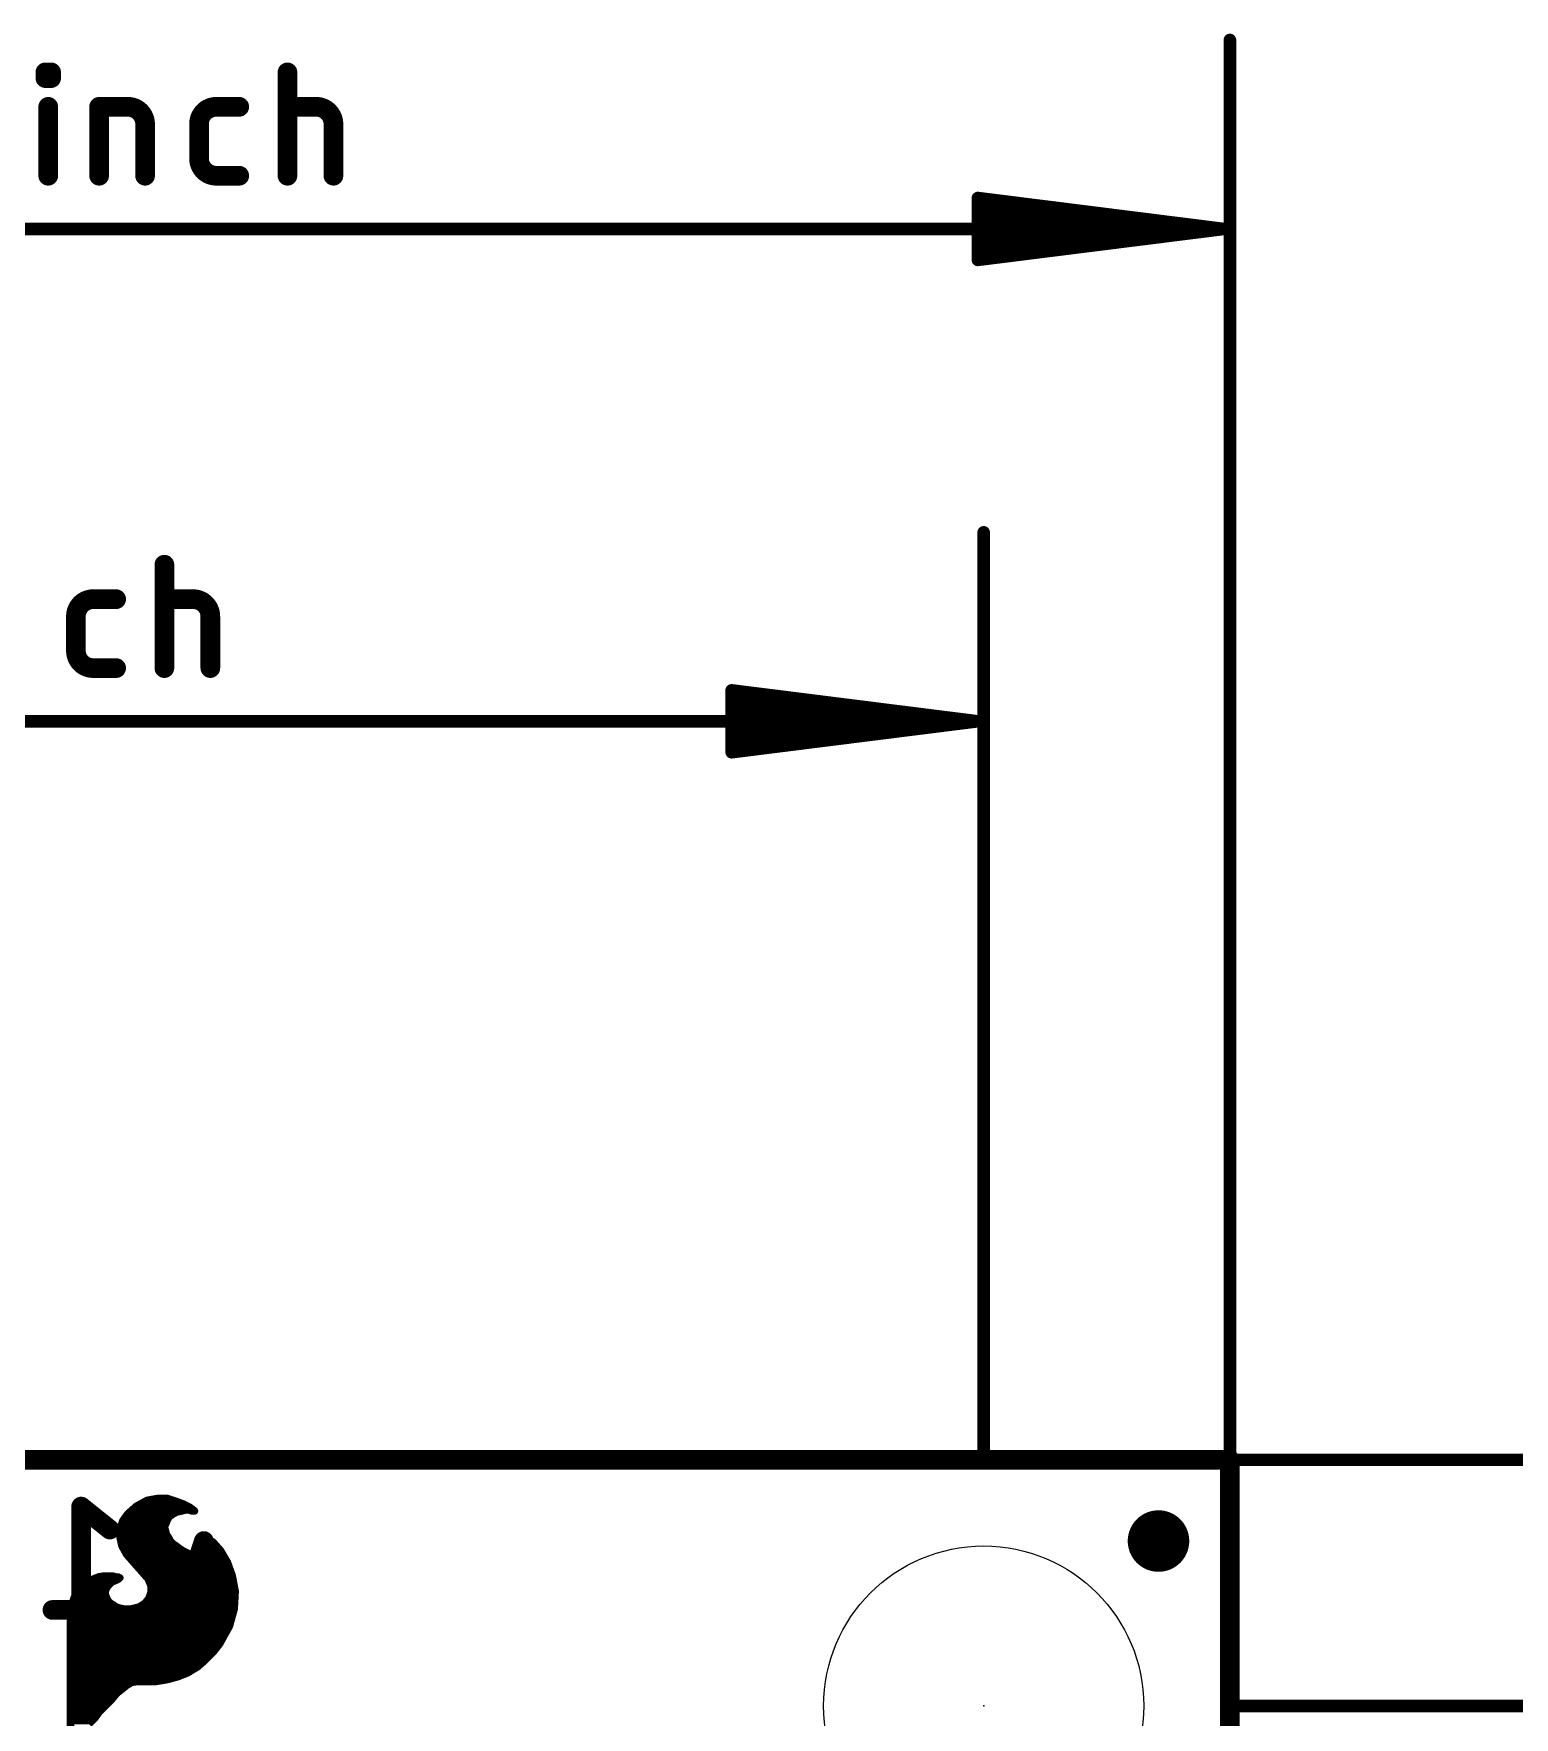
# Model space of a CAD drawing. Extents: x -27.9 to 58.7, y -12 to 40.1.
# Drawn here: x 13.06 to 28.33, y 22.74 to 40.11 of the extents above; entities that cross this region are included whole.
import ezdxf

# ---------------------------------------------------------------- set-up
doc = ezdxf.new("R2010")
doc.units = 0
for name, color, linetype in [('1', 12, 'CONTINUOUS'), ('16', 132, 'CONTINUOUS'), ('20', 31, 'CONTINUOUS'), ('21', 41, 'CONTINUOUS'), ('23', 53, 'CONTINUOUS'), ('24', 53, 'CONTINUOUS'), ('47', 253, 'CONTINUOUS')]:
    doc.layers.add(name, color=color, linetype=linetype)

# ---------------------------------------------------------------- blocks, each defined once
blk = doc.blocks.new('PIE')
at = {"const_width": 0.5}
blk.add_lwpolyline([(0, -0.25, 1), (0, 0.25, 1), (0, -0.25)], format="xyb", dxfattribs=at)

msp = doc.modelspace()

# ---------------------------------------------------------------- linework, layer by layer
at = {"layer": '1', "const_width": 0.2032}
for points in [[(25.4, 25.4), (0, 25.4)], [(25.4, 0), (25.4, 25.4)]]:
    msp.add_lwpolyline(points, dxfattribs=at)
at = {"layer": '1', "const_width": 0.1016}
for points in [[(25.4508, 25.4, 1), (25.3492, 25.4)], [(25.4, 25.3492, 1), (25.4, 25.4508)]]:
    msp.add_lwpolyline(points, format="xyb", dxfattribs=at)
at = {"layer": '16', "const_width": 0.2032}
for points in [[(25.4, 25.4), (0, 25.4)], [(25.4, 0), (25.4, 25.4)], [(13.8451, 24.6803), (13.5488, 24.9174)], [(13.5488, 24.9174), (13.5488, 23.8506)], [(14.5775, 23.8506), (14.3404, 24.5618)], [(14.8145, 24.5618), (14.5775, 23.8506)], [(13.8451, 23.8506), (13.2525, 23.8506)]]:
    msp.add_lwpolyline(points, dxfattribs=at)
at = {"layer": '16', "const_width": 0.1016}
for points in [[(25.4508, 25.4, 1), (25.3492, 25.4)], [(25.4, 25.3492, 1), (25.4, 25.4508)], [(13.5805, 24.9571, 1), (13.517, 24.8777)], [(13.5996, 24.9174, 1), (13.498, 24.9174)], [(13.8134, 24.6407, 1), (13.8769, 24.72)], [(14.3886, 24.5779, 1), (14.2922, 24.5457)], [(14.8627, 24.5457, 1), (14.7664, 24.5779)], [(13.2525, 23.9014, 1), (13.2525, 23.7998)], [(13.498, 23.8506, 1), (13.5996, 23.8506)], [(13.8451, 23.7998, 1), (13.8451, 23.9014)], [(14.5293, 23.8667, 1), (14.6257, 23.8345)], [(14.5293, 23.8345, 1), (14.6257, 23.8667)]]:
    msp.add_lwpolyline(points, format="xyb", dxfattribs=at)
at = {"layer": '20', "const_width": 0.2032}
for points in [[(0, 25.4), (25.4, 25.4)], [(25.4, 25.4), (25.4, 0)]]:
    msp.add_lwpolyline(points, dxfattribs=at)
at = {"layer": '20', "const_width": 0.1016}
for points in [[(25.4508, 25.4, 1), (25.3492, 25.4)], [(25.4, 25.3492, 1), (25.4, 25.4508)]]:
    msp.add_lwpolyline(points, format="xyb", dxfattribs=at)
at = {"layer": '20'}
msp.add_circle((22.86, 22.86), 1.651, dxfattribs=at)
at = {"layer": '21', "const_width": 0.0762}
for points in [[(14.2286, 24.982), (14.1186, 24.922)], [(14.3386, 25.002), (14.2286, 24.982)], [(14.2924, 24.9936), (14.4638, 24.9936)], [(14.4386, 25.002), (14.3386, 25.002)], [(14.5286, 24.972), (14.4386, 25.002)], [(14.0286, 24.842), (13.9786, 24.772)], [(14.028, 24.8412), (14.4975, 24.8412)], [(14.1186, 24.922), (14.0286, 24.842)], [(14.1134, 24.9174), (14.6578, 24.9174)], [(14.4386, 24.782), (14.4586, 24.812)], [(14.4586, 24.812), (14.4986, 24.842)], [(14.4986, 24.842), (14.5386, 24.862)], [(14.6086, 24.942), (14.5286, 24.972)], [(14.5386, 24.862), (14.5886, 24.872)], [(14.5886, 24.872), (14.6286, 24.882)], [(14.6686, 24.912), (14.6086, 24.942)], [(14.6286, 24.882), (14.6586, 24.882)], [(14.6586, 24.882), (14.6886, 24.872)], [(14.7086, 24.882), (14.6686, 24.912)], [(14.6886, 24.872), (14.7186, 24.872)], [(14.7186, 24.872), (14.7086, 24.882)], [(13.9786, 24.772), (13.9486, 24.682)], [(13.9486, 24.682), (13.9486, 24.602)], [(13.9509, 24.6888), (14.413, 24.6888)], [(13.9763, 24.765), (14.4329, 24.765)], [(14.4086, 24.702), (14.4186, 24.732)], [(14.4186, 24.672), (14.4086, 24.702)], [(14.4186, 24.732), (14.4286, 24.752)], [(14.4286, 24.632), (14.4186, 24.672)], [(14.4286, 24.752), (14.4386, 24.782)], [(14.4486, 24.602), (14.4286, 24.632)], [(13.9486, 24.6126), (14.4415, 24.6126)], [(13.9486, 24.602), (13.9686, 24.512)], [(13.9632, 24.5364), (14.4942, 24.5364)], [(13.9686, 24.512), (14.0186, 24.422)], [(13.9974, 24.4602), (14.6022, 24.4602)], [(14.4686, 24.562), (14.4486, 24.602)], [(14.4986, 24.532), (14.4686, 24.562)], [(14.5286, 24.512), (14.4986, 24.532)], [(14.5686, 24.482), (14.5286, 24.512)], [(14.5986, 24.462), (14.5686, 24.482)], [(14.6786, 24.422), (14.5986, 24.462)], [(14.8286, 24.512), (14.8086, 24.452)], [(14.8113, 24.4602), (14.9897, 24.4602)], [(14.8286, 24.592), (14.8286, 24.512)], [(14.9086, 24.552), (14.8286, 24.592)], [(14.8286, 24.5364), (14.9225, 24.5364)], [(14.9886, 24.462), (14.9086, 24.552)], [(15.0586, 24.342), (14.9886, 24.462)], [(14.0186, 24.422), (14.0886, 24.342)], [(14.0518, 24.384), (15.0341, 24.384)], [(14.0886, 24.342), (14.1686, 24.252)], [(14.119, 24.3078), (15.0708, 24.3078)], [(14.7486, 24.422), (14.6786, 24.422)], [(14.7786, 24.432), (14.7486, 24.422)], [(14.8086, 24.452), (14.7786, 24.432)], [(15.1086, 24.202), (15.0586, 24.342)], [(13.5886, 24.122), (13.5386, 24.092)], [(13.6286, 24.152), (13.5886, 24.122)], [(13.7286, 24.192), (13.6286, 24.152)], [(13.6371, 24.1554), (13.9054, 24.1554)], [(13.7886, 24.202), (13.7286, 24.192)], [(13.8686, 24.202), (13.7886, 24.202)], [(13.8286, 24.102), (13.8686, 24.142)], [(13.9086, 24.192), (13.8686, 24.202)], [(13.8686, 24.142), (13.8986, 24.152)], [(13.8986, 24.152), (13.9386, 24.172)], [(13.9286, 24.192), (13.9086, 24.192)], [(13.9486, 24.182), (13.9286, 24.192)], [(13.9386, 24.172), (13.9486, 24.182)], [(14.1686, 24.252), (14.2386, 24.172)], [(14.1865, 24.2316), (15.098, 24.2316)], [(14.2386, 24.172), (14.2686, 24.102)], [(14.2457, 24.1554), (15.1173, 24.1554)], [(15.1386, 24.042), (15.1086, 24.202)], [(13.4786, 23.982), (13.4586, 23.922)], [(13.5086, 24.042), (13.4786, 23.982)], [(13.4891, 24.003), (13.8016, 24.003)], [(13.5386, 24.092), (13.5086, 24.042)], [(13.5309, 24.0792), (13.8134, 24.0792)], [(13.7986, 24.042), (13.8086, 24.072)], [(13.7986, 24.012), (13.7986, 24.042)], [(13.8086, 23.982), (13.7986, 24.012)], [(13.8086, 24.072), (13.8286, 24.102)], [(13.8286, 23.942), (13.8086, 23.982)], [(13.8586, 23.912), (13.8286, 23.942)], [(14.2486, 23.972), (14.2086, 23.922)], [(14.2686, 24.032), (14.2486, 23.972)], [(14.2589, 24.003), (15.1364, 24.003)], [(14.2686, 24.102), (14.2686, 24.032)], [(14.2686, 24.0792), (15.1316, 24.0792)], [(15.1286, 23.862), (15.1386, 24.042)], [(13.4586, 23.922), (13.4386, 23.742)], [(13.4422, 23.7744), (15.1043, 23.7744)], [(13.4507, 23.8506), (15.1254, 23.8506)], [(13.4602, 23.9268), (13.8438, 23.9268)], [(13.8886, 23.892), (13.8586, 23.912)], [(13.9386, 23.872), (13.8886, 23.892)], [(13.9886, 23.862), (13.9386, 23.872)], [(14.0686, 23.862), (13.9886, 23.862)], [(14.1486, 23.882), (14.0686, 23.862)], [(14.2086, 23.922), (14.1486, 23.882)], [(14.2124, 23.9268), (15.1322, 23.9268)], [(15.0786, 23.682), (15.1286, 23.862)], [(13.4386, 23.742), (13.4386, 22.462)], [(13.4386, 23.6982), (15.0831, 23.6982)], [(13.4386, 23.622), (15.0453, 23.622)], [(14.9786, 23.502), (15.0786, 23.682)], [(13.4386, 23.5458), (15.0029, 23.5458)], [(13.4386, 23.4696), (14.9534, 23.4696)], [(14.9086, 23.412), (14.9786, 23.502)], [(13.4386, 23.3934), (14.89, 23.3934)], [(13.4386, 23.3172), (14.8117, 23.3172)], [(13.4386, 23.241), (14.7136, 23.241)], [(14.6486, 23.202), (14.7486, 23.262)], [(14.7486, 23.262), (14.8286, 23.332)], [(14.8286, 23.332), (14.9086, 23.412)], [(13.4386, 23.1648), (14.5556, 23.1648)], [(13.4386, 23.0886), (14.0463, 23.0886)], [(13.9186, 22.992), (14.0186, 23.072)], [(14.0186, 23.072), (14.0686, 23.102)], [(14.0686, 23.102), (14.1286, 23.112)], [(14.1286, 23.112), (14.3186, 23.112)], [(14.3186, 23.112), (14.4386, 23.132)], [(14.4386, 23.132), (14.5486, 23.162)], [(14.5486, 23.162), (14.6486, 23.202)], [(13.4386, 23.0124), (13.9441, 23.0124)], [(13.4386, 22.9362), (13.8721, 22.9362)], [(13.7386, 22.802), (13.8686, 22.932)], [(13.8686, 22.932), (13.9186, 22.992)], [(13.4386, 22.86), (13.7966, 22.86)], [(13.4386, 22.7838), (13.7256, 22.7838)], [(13.6286, 22.672), (13.6886, 22.732)], [(13.6886, 22.732), (13.7386, 22.802)], [(13.4386, 22.7076), (13.6642, 22.7076)]]:
    msp.add_lwpolyline(points, dxfattribs=at)
at = {"layer": '21', "const_width": 0.0381}
for points in [[(14.2252, 25.0007, 1), (14.232, 24.9633)], [(14.2377, 24.9653, 1), (14.2195, 24.9987)], [(14.2924, 25.0127, 1), (14.2924, 24.9746)], [(14.3386, 25.0211, 1), (14.3386, 24.983)], [(14.342, 24.9833, 1), (14.3352, 25.0207)], [(14.4446, 25.0201, 1), (14.4326, 24.9839)], [(14.4386, 24.983, 1), (14.4386, 25.0211)], [(14.4638, 24.9746, 1), (14.4638, 25.0127)], [(14.028, 24.8603, 1), (14.028, 24.8222)], [(14.0159, 24.8562, 1), (14.0413, 24.8278)], [(14.0441, 24.8309, 1), (14.0131, 24.8531)], [(14.1134, 24.9365, 1), (14.1134, 24.8984)], [(14.1095, 24.9387, 1), (14.1277, 24.9053)], [(14.1313, 24.9078, 1), (14.1059, 24.9362)], [(14.4472, 24.8272, 1), (14.47, 24.7968)], [(14.4745, 24.8014, 1), (14.4427, 24.8226)], [(14.4901, 24.859, 1), (14.5071, 24.825)], [(14.51, 24.8268, 1), (14.4872, 24.8572)], [(14.4975, 24.8222, 1), (14.4975, 24.8603)], [(14.5353, 24.9898, 1), (14.5219, 24.9542)], [(14.5349, 24.8807, 1), (14.5423, 24.8433)], [(14.5226, 24.9539, 1), (14.5346, 24.9901)], [(14.5471, 24.845, 1), (14.5301, 24.879)], [(14.584, 24.8905, 1), (14.5932, 24.8535)], [(14.5923, 24.8533, 1), (14.5849, 24.8907)], [(14.6171, 24.959, 1), (14.6001, 24.925)], [(14.6019, 24.9242, 1), (14.6153, 24.9598)], [(14.6286, 24.9011, 1), (14.6286, 24.863)], [(14.6332, 24.8635, 1), (14.624, 24.9005)], [(14.6646, 24.9001, 1), (14.6526, 24.8639)], [(14.68, 24.9272, 1), (14.6572, 24.8968)], [(14.6578, 24.8984, 1), (14.6578, 24.9365)], [(14.6586, 24.863, 1), (14.6586, 24.9011)], [(14.6601, 24.895, 1), (14.6771, 24.929)], [(14.6886, 24.891, 1), (14.6886, 24.8529)], [(14.6826, 24.8539, 1), (14.6946, 24.8901)], [(14.7221, 24.8955, 1), (14.6951, 24.8685)], [(14.6972, 24.8668, 1), (14.72, 24.8972)], [(14.7051, 24.8585, 1), (14.7321, 24.8855)], [(14.7186, 24.8529, 1), (14.7186, 24.891)], [(13.9305, 24.688, 1), (13.9667, 24.676)], [(13.9677, 24.682, 1), (13.9296, 24.682)], [(13.9509, 24.7079, 1), (13.9509, 24.6698)], [(13.9763, 24.7841, 1), (13.9763, 24.746)], [(13.9631, 24.7831, 1), (13.9941, 24.7609)], [(13.9967, 24.766, 1), (13.9605, 24.778)], [(14.4267, 24.708, 1), (14.3905, 24.696)], [(14.3905, 24.708, 1), (14.4267, 24.696)], [(14.4016, 24.7405, 1), (14.4356, 24.7235)], [(14.4371, 24.6766, 1), (14.4001, 24.6674)], [(14.4367, 24.726, 1), (14.4005, 24.738)], [(14.4005, 24.666, 1), (14.4367, 24.678)], [(14.4445, 24.6426, 1), (14.4127, 24.6214)], [(14.4105, 24.758, 1), (14.4467, 24.746)], [(14.4456, 24.7435, 1), (14.4116, 24.7605)], [(14.413, 24.6698, 1), (14.413, 24.7079)], [(14.4227, 24.7926, 1), (14.4545, 24.7714)], [(14.4567, 24.776, 1), (14.4205, 24.788)], [(14.4329, 24.746, 1), (14.4329, 24.7841)], [(13.9486, 24.6317, 1), (13.9486, 24.5936)], [(13.9672, 24.6061, 1), (13.93, 24.5979)], [(13.9296, 24.602, 1), (13.9677, 24.602)], [(13.9632, 24.5555, 1), (13.9632, 24.5174)], [(13.9853, 24.5213, 1), (13.9519, 24.5027)], [(13.95, 24.5079, 1), (13.9872, 24.5161)], [(13.9974, 24.4793, 1), (13.9974, 24.4412)], [(14.4101, 24.6274, 1), (14.4471, 24.6366)], [(14.4656, 24.6105, 1), (14.4316, 24.5935)], [(14.4327, 24.5914, 1), (14.4645, 24.6126)], [(14.4415, 24.5936, 1), (14.4415, 24.6317)], [(14.4821, 24.5755, 1), (14.4551, 24.5485)], [(14.4516, 24.5535, 1), (14.4856, 24.5705)], [(14.5092, 24.5479, 1), (14.488, 24.5161)], [(14.4851, 24.5185, 1), (14.5121, 24.5455)], [(14.4942, 24.5174, 1), (14.4942, 24.5555)], [(14.54, 24.5272, 1), (14.5172, 24.4968)], [(14.518, 24.4961, 1), (14.5392, 24.5279)], [(14.5792, 24.4979, 1), (14.558, 24.4661)], [(14.5572, 24.4668, 1), (14.58, 24.4972)], [(14.6071, 24.479, 1), (14.5901, 24.445)], [(14.588, 24.4461, 1), (14.6092, 24.4779)], [(14.6022, 24.4412, 1), (14.6022, 24.4793)], [(14.8113, 24.4793, 1), (14.8113, 24.4412)], [(14.8477, 24.592, 1), (14.8096, 24.592)], [(14.8371, 24.609, 1), (14.8201, 24.575)], [(14.8286, 24.5555, 1), (14.8286, 24.5174)], [(14.8096, 24.512, 1), (14.8477, 24.512)], [(14.8467, 24.506, 1), (14.8105, 24.518)], [(14.9228, 24.5647, 1), (14.8944, 24.5393)], [(14.9001, 24.535, 1), (14.9171, 24.569)], [(14.9225, 24.5174, 1), (14.9225, 24.5555)], [(15.0051, 24.4716, 1), (14.9721, 24.4524)], [(14.9897, 24.4412, 1), (14.9897, 24.4793)], [(14.0329, 24.4345, 1), (14.0043, 24.4095)], [(14.0019, 24.4127, 1), (14.0353, 24.4313)], [(14.0518, 24.4031, 1), (14.0518, 24.365)], [(14.1028, 24.3547, 1), (14.0744, 24.3293)], [(14.0743, 24.3295, 1), (14.1029, 24.3545)], [(14.119, 24.3269, 1), (14.119, 24.2888)], [(14.6786, 24.4411, 1), (14.6786, 24.403)], [(14.6701, 24.405, 1), (14.6871, 24.439)], [(14.7426, 24.4401, 1), (14.7546, 24.4039)], [(14.7486, 24.403, 1), (14.7486, 24.4411)], [(14.768, 24.4479, 1), (14.7892, 24.4161)], [(14.7846, 24.4139, 1), (14.7726, 24.4501)], [(14.7905, 24.458, 1), (14.8267, 24.446)], [(14.8192, 24.4361, 1), (14.798, 24.4679)], [(14.9744, 24.4493, 1), (15.0028, 24.4747)], [(15.0341, 24.365, 1), (15.0341, 24.4031)], [(15.0765, 24.3484, 1), (15.0407, 24.3356)], [(15.0421, 24.3324, 1), (15.0751, 24.3516)], [(15.0708, 24.2888, 1), (15.0708, 24.3269)], [(13.5772, 24.1372, 1), (13.6, 24.1068)], [(13.5984, 24.1057, 1), (13.5788, 24.1383)], [(13.6215, 24.1697, 1), (13.6357, 24.1343)], [(13.64, 24.1368, 1), (13.6172, 24.1672)], [(13.6371, 24.1745, 1), (13.6371, 24.1364)], [(13.7255, 24.2108, 1), (13.7317, 24.1732)], [(13.7357, 24.1743, 1), (13.7215, 24.2097)], [(13.7886, 24.2211, 1), (13.7886, 24.183)], [(13.7917, 24.1832, 1), (13.7855, 24.2208)], [(13.8732, 24.2205, 1), (13.864, 24.1835)], [(13.8626, 24.1601, 1), (13.8746, 24.1239)], [(13.8821, 24.1285, 1), (13.8551, 24.1555)], [(13.8686, 24.183, 1), (13.8686, 24.2211)], [(13.8901, 24.169, 1), (13.9071, 24.135)], [(13.9086, 24.2111, 1), (13.9086, 24.173)], [(13.9046, 24.1339, 1), (13.8926, 24.1701)], [(13.904, 24.1735, 1), (13.9132, 24.2105)], [(13.9054, 24.1364, 1), (13.9054, 24.1745)], [(13.9371, 24.209, 1), (13.9201, 24.175)], [(13.9251, 24.1855, 1), (13.9521, 24.1585)], [(13.9286, 24.173, 1), (13.9286, 24.2111)], [(13.9471, 24.155, 1), (13.9301, 24.189)], [(13.9621, 24.1685, 1), (13.9351, 24.1955)], [(13.9401, 24.165, 1), (13.9571, 24.199)], [(14.1829, 24.2645, 1), (14.1543, 24.2395)], [(14.1544, 24.2393, 1), (14.1828, 24.2647)], [(14.1865, 24.2507, 1), (14.1865, 24.2126)], [(14.2561, 24.1795, 1), (14.2211, 24.1645)], [(14.2243, 24.1595, 1), (14.2529, 24.1845)], [(14.2457, 24.1745, 1), (14.2457, 24.1364)], [(15.1273, 24.2055, 1), (15.0899, 24.1985)], [(15.0907, 24.1956, 1), (15.1265, 24.2084)], [(15.098, 24.2126, 1), (15.098, 24.2507)], [(15.1173, 24.1364, 1), (15.1173, 24.1745)], [(13.4616, 23.9905, 1), (13.4956, 23.9735)], [(13.4967, 23.976, 1), (13.4605, 23.988)], [(13.4891, 24.0221, 1), (13.4891, 23.984)], [(13.4923, 24.0518, 1), (13.5249, 24.0322)], [(13.5256, 24.0335, 1), (13.4916, 24.0505)], [(13.5309, 24.0983, 1), (13.5309, 24.0602)], [(13.5288, 24.1083, 1), (13.5484, 24.0757)], [(13.5549, 24.0822, 1), (13.5223, 24.1018)], [(13.7805, 24.048, 1), (13.8167, 24.036)], [(13.8167, 24.018, 1), (13.7805, 24.006)], [(13.8177, 24.042, 1), (13.7796, 24.042)], [(13.7796, 24.012, 1), (13.8177, 24.012)], [(13.7927, 24.0826, 1), (13.8245, 24.0614)], [(13.8256, 23.9905, 1), (13.7916, 23.9735)], [(13.8267, 24.066, 1), (13.7905, 24.078)], [(13.7905, 23.976, 1), (13.8267, 23.988)], [(13.8016, 23.984, 1), (13.8016, 24.0221)], [(13.8151, 24.1155, 1), (13.8421, 24.0885)], [(13.8421, 23.9555, 1), (13.8151, 23.9285)], [(13.8445, 24.0914, 1), (13.8127, 24.1126)], [(13.8134, 24.0602, 1), (13.8134, 24.0983)], [(14.2305, 23.978, 1), (14.2667, 23.966)], [(14.2635, 23.9601, 1), (14.2337, 23.9839)], [(14.2589, 24.0221, 1), (14.2589, 23.984)], [(14.2877, 24.102, 1), (14.2496, 24.102)], [(14.2686, 24.0983, 1), (14.2686, 24.0602)], [(14.2496, 24.032, 1), (14.2877, 24.032)], [(14.2867, 24.026, 1), (14.2505, 24.038)], [(14.2511, 24.0945, 1), (14.2861, 24.1095)], [(15.1576, 24.0409, 1), (15.1196, 24.0431)], [(15.1199, 24.0385, 1), (15.1573, 24.0455)], [(15.1316, 24.0602, 1), (15.1316, 24.0983)], [(15.1364, 23.984, 1), (15.1364, 24.0221)], [(13.4422, 23.7934, 1), (13.4422, 23.7553)], [(13.4507, 23.8697, 1), (13.4507, 23.8316)], [(13.4405, 23.928, 1), (13.4767, 23.916)], [(13.4775, 23.9199, 1), (13.4397, 23.9241)], [(13.4602, 23.9459, 1), (13.4602, 23.9078)], [(13.8116, 23.9335, 1), (13.8456, 23.9505)], [(13.8692, 23.9279, 1), (13.848, 23.8961)], [(13.8438, 23.9078, 1), (13.8438, 23.9459)], [(13.8451, 23.8985, 1), (13.8721, 23.9255)], [(13.8957, 23.9097, 1), (13.8815, 23.8743)], [(13.878, 23.8761, 1), (13.8992, 23.9079)], [(13.9423, 23.8907, 1), (13.9349, 23.8533)], [(13.9315, 23.8543, 1), (13.9457, 23.8897)], [(13.9886, 23.8811, 1), (13.9886, 23.843)], [(13.9849, 23.8433, 1), (13.9923, 23.8807)], [(14.064, 23.8805, 1), (14.0732, 23.8435)], [(14.0686, 23.843, 1), (14.0686, 23.8811)], [(14.138, 23.8979, 1), (14.1592, 23.8661)], [(14.1532, 23.8635, 1), (14.144, 23.9005)], [(14.1937, 23.9339, 1), (14.2235, 23.9101)], [(14.2124, 23.9459, 1), (14.2124, 23.9078)], [(14.2192, 23.9061, 1), (14.198, 23.9379)], [(15.1043, 23.7553, 1), (15.1043, 23.7934)], [(15.1096, 23.8631, 1), (15.1476, 23.8609)], [(15.147, 23.8569, 1), (15.1102, 23.8671)], [(15.1254, 23.8316, 1), (15.1254, 23.8697)], [(15.1322, 23.9078, 1), (15.1322, 23.9459)], [(13.4197, 23.7441, 1), (13.4575, 23.7399)], [(13.4386, 23.7172, 1), (13.4386, 23.6791)], [(13.4386, 23.641, 1), (13.4386, 23.6029)], [(13.4577, 23.742, 1), (13.4196, 23.742)], [(15.0453, 23.6029, 1), (15.0453, 23.641)], [(15.0602, 23.6871, 1), (15.097, 23.6769)], [(15.0953, 23.6727, 1), (15.0619, 23.6913)], [(15.0831, 23.6791, 1), (15.0831, 23.7172)], [(13.4386, 23.5648, 1), (13.4386, 23.5267)], [(13.4386, 23.4886, 1), (13.4386, 23.4505)], [(14.9534, 23.4505, 1), (14.9534, 23.4886)], [(14.9619, 23.5113, 1), (14.9953, 23.4927)], [(14.9936, 23.4903, 1), (14.9636, 23.5137)], [(15.0029, 23.5267, 1), (15.0029, 23.5648)], [(13.4386, 23.4124, 1), (13.4386, 23.3743)], [(13.4386, 23.3362, 1), (13.4386, 23.2981)], [(13.4386, 23.26, 1), (13.4386, 23.2219)], [(14.7136, 23.2219, 1), (14.7136, 23.26)], [(14.7361, 23.2763, 1), (14.7611, 23.2477)], [(14.7584, 23.2457, 1), (14.7388, 23.2783)], [(14.8151, 23.3455, 1), (14.8421, 23.3185)], [(14.8117, 23.2981, 1), (14.8117, 23.3362)], [(14.8411, 23.3177, 1), (14.8161, 23.3463)], [(14.8936, 23.4237, 1), (14.9236, 23.4003)], [(14.89, 23.3743, 1), (14.89, 23.4124)], [(14.9221, 23.3985, 1), (14.8951, 23.4255)], [(13.4386, 23.1838, 1), (13.4386, 23.1457)], [(13.4386, 23.1076, 1), (13.4386, 23.0695)], [(14.0088, 23.0883, 1), (14.0284, 23.0557)], [(14.0305, 23.0571, 1), (14.0067, 23.0869)], [(14.0463, 23.0695, 1), (14.0463, 23.1076)], [(14.0655, 23.1208, 1), (14.0717, 23.0832)], [(14.0784, 23.0857, 1), (14.0588, 23.1183)], [(14.1286, 23.1311, 1), (14.1286, 23.093)], [(14.1317, 23.0932, 1), (14.1255, 23.1308)], [(14.3155, 23.1308, 1), (14.3217, 23.0932)], [(14.3186, 23.093, 1), (14.3186, 23.1311)], [(14.4336, 23.1504, 1), (14.4436, 23.1136)], [(14.4417, 23.1132, 1), (14.4355, 23.1508)], [(14.5415, 23.1797, 1), (14.5557, 23.1443)], [(14.5536, 23.1436, 1), (14.5436, 23.1804)], [(14.5556, 23.1457, 1), (14.5556, 23.1838)], [(14.6388, 23.2183, 1), (14.6584, 23.1857)], [(14.6557, 23.1843, 1), (14.6415, 23.2197)], [(13.4386, 23.0314, 1), (13.4386, 22.9933)], [(13.4386, 22.9552, 1), (13.4386, 22.9171)], [(13.854, 22.9442, 1), (13.8832, 22.9198)], [(13.8821, 22.9185, 1), (13.8551, 22.9455)], [(13.8721, 22.9171, 1), (13.8721, 22.9552)], [(13.9067, 23.0069, 1), (13.9305, 22.9771)], [(13.9332, 22.9798, 1), (13.904, 23.0042)], [(13.9441, 22.9933, 1), (13.9441, 23.0314)], [(13.4386, 22.879, 1), (13.4386, 22.8409)], [(13.4386, 22.8028, 1), (13.4386, 22.7647)], [(13.6731, 22.7431, 1), (13.7041, 22.7209)], [(13.7021, 22.7185, 1), (13.6751, 22.7455)], [(13.7251, 22.8155, 1), (13.7521, 22.7885)], [(13.7541, 22.7909, 1), (13.7231, 22.8131)], [(13.7256, 22.7647, 1), (13.7256, 22.8028)], [(13.7966, 22.8409, 1), (13.7966, 22.879)], [(13.4386, 22.7266, 1), (13.4386, 22.6885)], [(13.6642, 22.6885, 1), (13.6642, 22.7266)]]:
    msp.add_lwpolyline(points, format="xyb", dxfattribs=at)
at = {"layer": '23'}
for p in [(24.6634, 24.5618), (22.86, 22.86)]:
    msp.add_point(p, dxfattribs=at)
at = {"layer": '24'}
msp.add_point((24.6634, 24.5618), dxfattribs=at)
at = {"layer": '47'}
for points, const_width in [([(25.4, 25.4), (25.4, 40.05)], 0.13), ([(13.1796, 39.6566), (13.1796, 39.7159)], 0.2032), ([(13.1796, 39.7159), (13.2389, 39.7159)], 0.2032), ([(13.2389, 39.7159), (13.2389, 39.6566)], 0.2032), ([(15.6773, 38.6491), (15.6773, 39.7159)], 0.2032), ([(13.2389, 39.6566), (13.1796, 39.6566)], 0.2032), ([(13.2092, 38.6491), (13.2092, 39.3603)], 0.2032), ([(13.7342, 38.6491), (13.7342, 39.3603)], 0.2032), ([(13.7342, 39.3603), (14.0305, 39.3603)], 0.2032), ([(14.9426, 39.3603), (15.1797, 39.3603)], 0.2032), ([(15.6773, 39.3603), (15.9736, 39.3603)], 0.2032), ([(14.2083, 39.1825), (14.2083, 38.6491)], 0.2032), ([(14.7648, 38.8269), (14.7648, 39.1825)], 0.2032), ([(16.1514, 39.1825), (16.1514, 38.6491)], 0.2032), ([(15.1797, 38.6491), (14.9426, 38.6491)], 0.2032), ([(25.335, 38.1), (22.8, 38.4192)], 0.13), ([(22.8, 38.4192), (22.8, 37.7808)], 0.13), ([(25.335, 38.1), (22.8, 38.36)], 0.13), ([(25.335, 38.1), (22.8, 38.23)], 0.13), ([(0.065, 38.1), (25.335, 38.1)], 0.13), ([(22.8, 37.7808), (25.335, 38.1)], 0.13), ([(22.8, 37.97), (25.335, 38.1)], 0.13), ([(22.8, 37.84), (25.335, 38.1)], 0.13), ([(22.86, 25.4), (22.86, 34.97)], 0.13), ([(14.4073, 33.5691), (14.4073, 34.6359)], 0.2032), ([(13.6726, 34.2803), (13.9097, 34.2803)], 0.2032), ([(14.4073, 34.2803), (14.7036, 34.2803)], 0.2032), ([(13.4948, 33.7469), (13.4948, 34.1025)], 0.2032), ([(14.8814, 34.1025), (14.8814, 33.5691)], 0.2032), ([(13.9097, 33.5691), (13.6726, 33.5691)], 0.2032), ([(22.795, 33.02), (20.26, 33.3392)], 0.13), ([(20.26, 33.3392), (20.26, 32.7008)], 0.13), ([(22.795, 33.02), (20.26, 33.28)], 0.13), ([(22.795, 33.02), (20.26, 33.15)], 0.13), ([(0.065, 33.02), (22.795, 33.02)], 0.13), ([(20.26, 32.7008), (22.795, 33.02)], 0.13), ([(20.26, 32.89), (22.795, 33.02)], 0.13), ([(20.26, 32.76), (22.795, 33.02)], 0.13), ([(25.4, 25.4), (38.78, 25.4)], 0.13), ([(25.4, 22.86), (32.43, 22.86)], 0.13)]:
    msp.add_lwpolyline(points, dxfattribs=dict(at, const_width=const_width))
for points, const_width in [([(25.4325, 40.05, 1), (25.3675, 40.05)], 0.065), ([(13.2304, 39.7159, 1), (13.1288, 39.7159)], 0.1016), ([(13.1796, 39.7667, 1), (13.1796, 39.6651)], 0.1016), ([(13.2897, 39.7159, 1), (13.1881, 39.7159)], 0.1016), ([(13.2389, 39.6651, 1), (13.2389, 39.7667)], 0.1016), ([(15.7281, 39.7159, 1), (15.6265, 39.7159)], 0.1016), ([(13.1796, 39.7074, 1), (13.1796, 39.6058)], 0.1016), ([(13.1288, 39.6566, 1), (13.2304, 39.6566)], 0.1016), ([(13.1881, 39.6566, 1), (13.2897, 39.6566)], 0.1016), ([(13.2389, 39.6058, 1), (13.2389, 39.7074)], 0.1016), ([(13.26, 39.3603, 1), (13.1584, 39.3603)], 0.1016), ([(13.785, 39.3603, 1), (13.6834, 39.3603)], 0.1016), ([(13.7342, 39.4111, 1), (13.7342, 39.3095)], 0.1016), ([(14.2083, 39.1825, 0.4142), (14.0305, 39.3603)], 0.2032), ([(14.0305, 39.4111, 1), (14.0305, 39.3095)], 0.1016), ([(14.0305, 39.3095, 1), (14.0305, 39.4111)], 0.1016), ([(14.9426, 39.3603, 0.4142), (14.7648, 39.1825)], 0.2032), ([(14.9426, 39.4111, 1), (14.9426, 39.3095)], 0.1016), ([(14.9426, 39.3095, 1), (14.9426, 39.4111)], 0.1016), ([(15.1797, 39.3095, 1), (15.1797, 39.4111)], 0.1016), ([(15.6773, 39.4111, 1), (15.6773, 39.3095)], 0.1016), ([(16.1514, 39.1825, 0.4142), (15.9736, 39.3603)], 0.2032), ([(15.9736, 39.4111, 1), (15.9736, 39.3095)], 0.1016), ([(15.9736, 39.3095, 1), (15.9736, 39.4111)], 0.1016), ([(14.2591, 39.1825, 1), (14.1575, 39.1825)], 0.1016), ([(14.8156, 39.1825, 1), (14.714, 39.1825)], 0.1016), ([(16.2022, 39.1825, 1), (16.1006, 39.1825)], 0.1016), ([(14.1575, 39.1825, 1), (14.2591, 39.1825)], 0.1016), ([(14.714, 39.1825, 1), (14.8156, 39.1825)], 0.1016), ([(16.1006, 39.1825, 1), (16.2022, 39.1825)], 0.1016), ([(14.7648, 38.8269, 0.4142), (14.9426, 38.6491)], 0.2032), ([(14.8156, 38.8269, 1), (14.714, 38.8269)], 0.1016), ([(14.714, 38.8269, 1), (14.8156, 38.8269)], 0.1016), ([(14.9426, 38.6999, 1), (14.9426, 38.5983)], 0.1016), ([(14.9426, 38.5983, 1), (14.9426, 38.6999)], 0.1016), ([(15.1797, 38.5983, 1), (15.1797, 38.6999)], 0.1016), ([(13.1584, 38.6491, 1), (13.26, 38.6491)], 0.1016), ([(13.6834, 38.6491, 1), (13.785, 38.6491)], 0.1016), ([(14.1575, 38.6491, 1), (14.2591, 38.6491)], 0.1016), ([(15.6265, 38.6491, 1), (15.7281, 38.6491)], 0.1016), ([(16.1006, 38.6491, 1), (16.2022, 38.6491)], 0.1016), ([(22.8041, 38.4515, 1), (22.7959, 38.387)], 0.065), ([(22.8325, 38.4192, 1), (22.7675, 38.4192)], 0.065), ([(22.8033, 38.3923, 1), (22.7967, 38.3277)], 0.065), ([(22.8017, 38.2625, 1), (22.7983, 38.1975)], 0.065), ([(25.3391, 38.0678, 1), (25.3309, 38.1322)], 0.065), ([(25.3309, 38.0678, 1), (25.3391, 38.1322)], 0.065), ([(25.3383, 38.0677, 1), (25.3317, 38.1323)], 0.065), ([(25.3317, 38.0677, 1), (25.3383, 38.1323)], 0.065), ([(25.3333, 38.0675, 1), (25.3367, 38.1325)], 0.065), ([(25.3367, 38.0675, 1), (25.3333, 38.1325)], 0.065), ([(25.335, 38.0675, 1), (25.335, 38.1325)], 0.065), ([(22.7983, 38.0025, 1), (22.8017, 37.9375)], 0.065), ([(22.7967, 37.8723, 1), (22.8033, 37.8077)], 0.065), ([(22.7959, 37.813, 1), (22.8041, 37.7485)], 0.065), ([(22.7675, 37.7808, 1), (22.8325, 37.7808)], 0.065), ([(22.8925, 34.97, 1), (22.8275, 34.97)], 0.065), ([(14.4581, 34.6359, 1), (14.3565, 34.6359)], 0.1016), ([(13.6726, 34.2803, 0.4142), (13.4948, 34.1025)], 0.2032), ([(13.6726, 34.3311, 1), (13.6726, 34.2295)], 0.1016), ([(13.6726, 34.2295, 1), (13.6726, 34.3311)], 0.1016), ([(13.9097, 34.2295, 1), (13.9097, 34.3311)], 0.1016), ([(14.4073, 34.3311, 1), (14.4073, 34.2295)], 0.1016), ([(14.8814, 34.1025, 0.4142), (14.7036, 34.2803)], 0.2032), ([(14.7036, 34.3311, 1), (14.7036, 34.2295)], 0.1016), ([(14.7036, 34.2295, 1), (14.7036, 34.3311)], 0.1016), ([(13.5456, 34.1025, 1), (13.444, 34.1025)], 0.1016), ([(13.444, 34.1025, 1), (13.5456, 34.1025)], 0.1016), ([(14.9322, 34.1025, 1), (14.8306, 34.1025)], 0.1016), ([(14.8306, 34.1025, 1), (14.9322, 34.1025)], 0.1016), ([(13.4948, 33.7469, 0.4142), (13.6726, 33.5691)], 0.2032), ([(13.5456, 33.7469, 1), (13.444, 33.7469)], 0.1016), ([(13.444, 33.7469, 1), (13.5456, 33.7469)], 0.1016), ([(13.6726, 33.6199, 1), (13.6726, 33.5183)], 0.1016), ([(13.6726, 33.5183, 1), (13.6726, 33.6199)], 0.1016), ([(13.9097, 33.5183, 1), (13.9097, 33.6199)], 0.1016), ([(14.3565, 33.5691, 1), (14.4581, 33.5691)], 0.1016), ([(14.8306, 33.5691, 1), (14.9322, 33.5691)], 0.1016), ([(20.2641, 33.3715, 1), (20.2559, 33.307)], 0.065), ([(20.2925, 33.3392, 1), (20.2275, 33.3392)], 0.065), ([(20.2633, 33.3123, 1), (20.2567, 33.2477)], 0.065), ([(20.2617, 33.1825, 1), (20.2583, 33.1175)], 0.065), ([(22.7991, 32.9878, 1), (22.7909, 33.0522)], 0.065), ([(22.7909, 32.9878, 1), (22.7991, 33.0522)], 0.065), ([(22.7983, 32.9877, 1), (22.7917, 33.0523)], 0.065), ([(22.7917, 32.9877, 1), (22.7983, 33.0523)], 0.065), ([(22.7933, 32.9875, 1), (22.7967, 33.0525)], 0.065), ([(22.7967, 32.9875, 1), (22.7933, 33.0525)], 0.065), ([(22.795, 32.9875, 1), (22.795, 33.0525)], 0.065), ([(20.2583, 32.9225, 1), (20.2617, 32.8575)], 0.065), ([(20.2567, 32.7923, 1), (20.2633, 32.7277)], 0.065), ([(20.2559, 32.733, 1), (20.2641, 32.6685)], 0.065), ([(20.2275, 32.7008, 1), (20.2925, 32.7008)], 0.065), ([(22.8275, 25.4, 1), (22.8925, 25.4)], 0.065), ([(25.4, 25.4325, 1), (25.4, 25.3675)], 0.065), ([(25.3675, 25.4, 1), (25.4325, 25.4)], 0.065), ([(25.4, 22.8925, 1), (25.4, 22.8275)], 0.065)]:
    msp.add_lwpolyline(points, format="xyb", dxfattribs=dict(at, const_width=const_width))

# ---------------------------------------------------------------- block references
at = {"layer": '1', "xscale": 0.635, "yscale": 0.635}
msp.add_blockref('PIE', (24.6634, 24.5618), dxfattribs=at)
at = {"layer": '16', "xscale": 0.635, "yscale": 0.635}
msp.add_blockref('PIE', (24.6634, 24.5618), dxfattribs=at)

doc.saveas('drawing.dxf')
